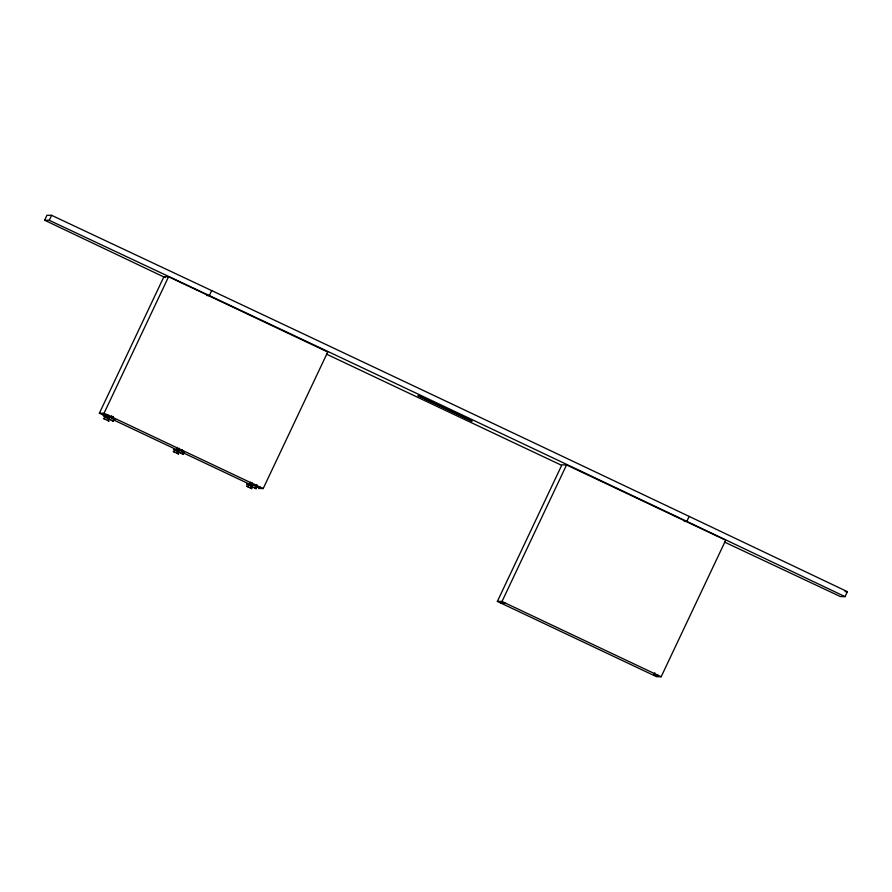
<?xml version="1.0" encoding="UTF-8"?>
<svg xmlns="http://www.w3.org/2000/svg" width="892" height="892" viewBox="0 0 892 892"><rect width="100%" height="100%" fill="white"/><g stroke="black" fill="none" stroke-linecap="round" stroke-linejoin="round"><path stroke-width="1.34" d="M165.154 277.568L44.6 220.224L46.953 215.251L51.591 215.318L211.683 290.602A1595.855 13.926 25.3 0 1 689.17 516.412L847.4 591.664L845.047 596.637L840.409 596.57L724.438 542.035M44.6 220.224L49.238 220.302L51.591 215.318M107.475 416.999L99.391 413.208L163.938 276.665L168.577 276.732L327.743 352.005L263.196 488.548L258.557 488.47M99.391 413.208L104.029 413.275L168.577 276.732M107.798 414.557L106.884 416.675M108.556 417.478L109.549 415.382M111.656 415.661L111.121 416.687L112.593 417.378M113.418 416.497L112.961 417.567L111.79 416.999M211.683 290.602L209.33 295.575L206.732 295.542M177.363 447.45L176.438 449.568M178.121 450.371L179.102 448.275M250.652 482.115L249.994 484.367L251.455 485.047L252.425 482.94M255.636 487.065L256.829 484.557M497.368 601.409L561.904 464.866L566.554 464.933L725.709 540.206L661.162 676.749L656.523 676.682L497.368 601.409L502.006 601.476L661.162 676.749M502.006 601.476L566.554 464.933M689.17 516.412L686.818 521.385L684.22 521.341M654.795 672.758L653.613 675.266L658.118 675.333M102.446 414.624L106.951 414.691M256.762 487.077L260.141 487.132M845.081 591.63L847.4 591.664M500.423 602.825L504.917 602.892M254.387 484.434L255.201 484.813M181.355 449.891L182.514 450.46L180.73 449.613M255.814 486.017C260.52 488.169 248.656 482.572 253.317 484.835M252.804 484.992L251.065 484.189L252.291 484.802M105.579 417.367L103.84 416.564L104.554 416.932M256.417 486.753L257.732 487.355L255.993 486.497M175.657 450.059L174.286 449.423L177.24 450.795M175.144 450.259L173.394 449.457L174.62 450.07M112.849 418.415C117.644 420.623 106.906 415.516 109.928 417.021M110.073 417.489L108.144 416.62L108.969 417.021M113.518 419.184L114.912 419.798L113.262 418.995M182.403 451.307C187.365 453.593 175.49 447.962 179.894 450.114M179.615 450.382L177.698 449.512L178.824 450.059M183.072 452.077L184.466 452.69L182.815 451.887M109.872 419.474C102.68 416.174 118.77 423.644 111.578 420.344M248.578 484.98L246.66 484.122L248.299 484.925M248.377 486.965C241.186 483.665 257.286 491.135 250.083 487.835M49.238 220.302L209.33 295.575A1595.855 13.926 25.3 0 1 686.818 521.385L845.047 596.637M104.029 413.275L263.196 488.548M253.473 485.304L254.811 485.939M114.432 420.322L176.538 449.657M184.064 453.214L250.619 484.69M107.676 417.902L104.721 416.531L105.691 417.01M106.248 417.679L107.586 418.315M175.813 450.572L177.151 451.207M180.82 450.939L182.146 451.575M111.266 418.047L112.593 418.683M250.005 485.215L247.552 484.088L248.846 484.724M249.771 485.549L251.098 486.173M254.588 487.902C261.345 491.202 245.835 483.732 252.603 487.032M178.846 452.01L179.861 452.5M109.281 419.117L110.296 419.608M176.928 453.169C183.685 456.47 168.175 448.999 174.932 452.3M107.363 420.277C114.12 423.577 98.611 416.107 105.379 419.407M561.012 465.022A1595.855 13.926 25.3 0 1 326.461 354.113M418.147 395.691L471.868 421.091L418.147 395.691M177.497 451.463L183.362 454.251L177.497 451.463M106.795 416.642L107.977 417.188L106.817 416.642M176.36 449.535L177.541 450.081L176.382 449.535M250.306 484.49L249.649 484.2L250.306 484.49"/></g></svg>
